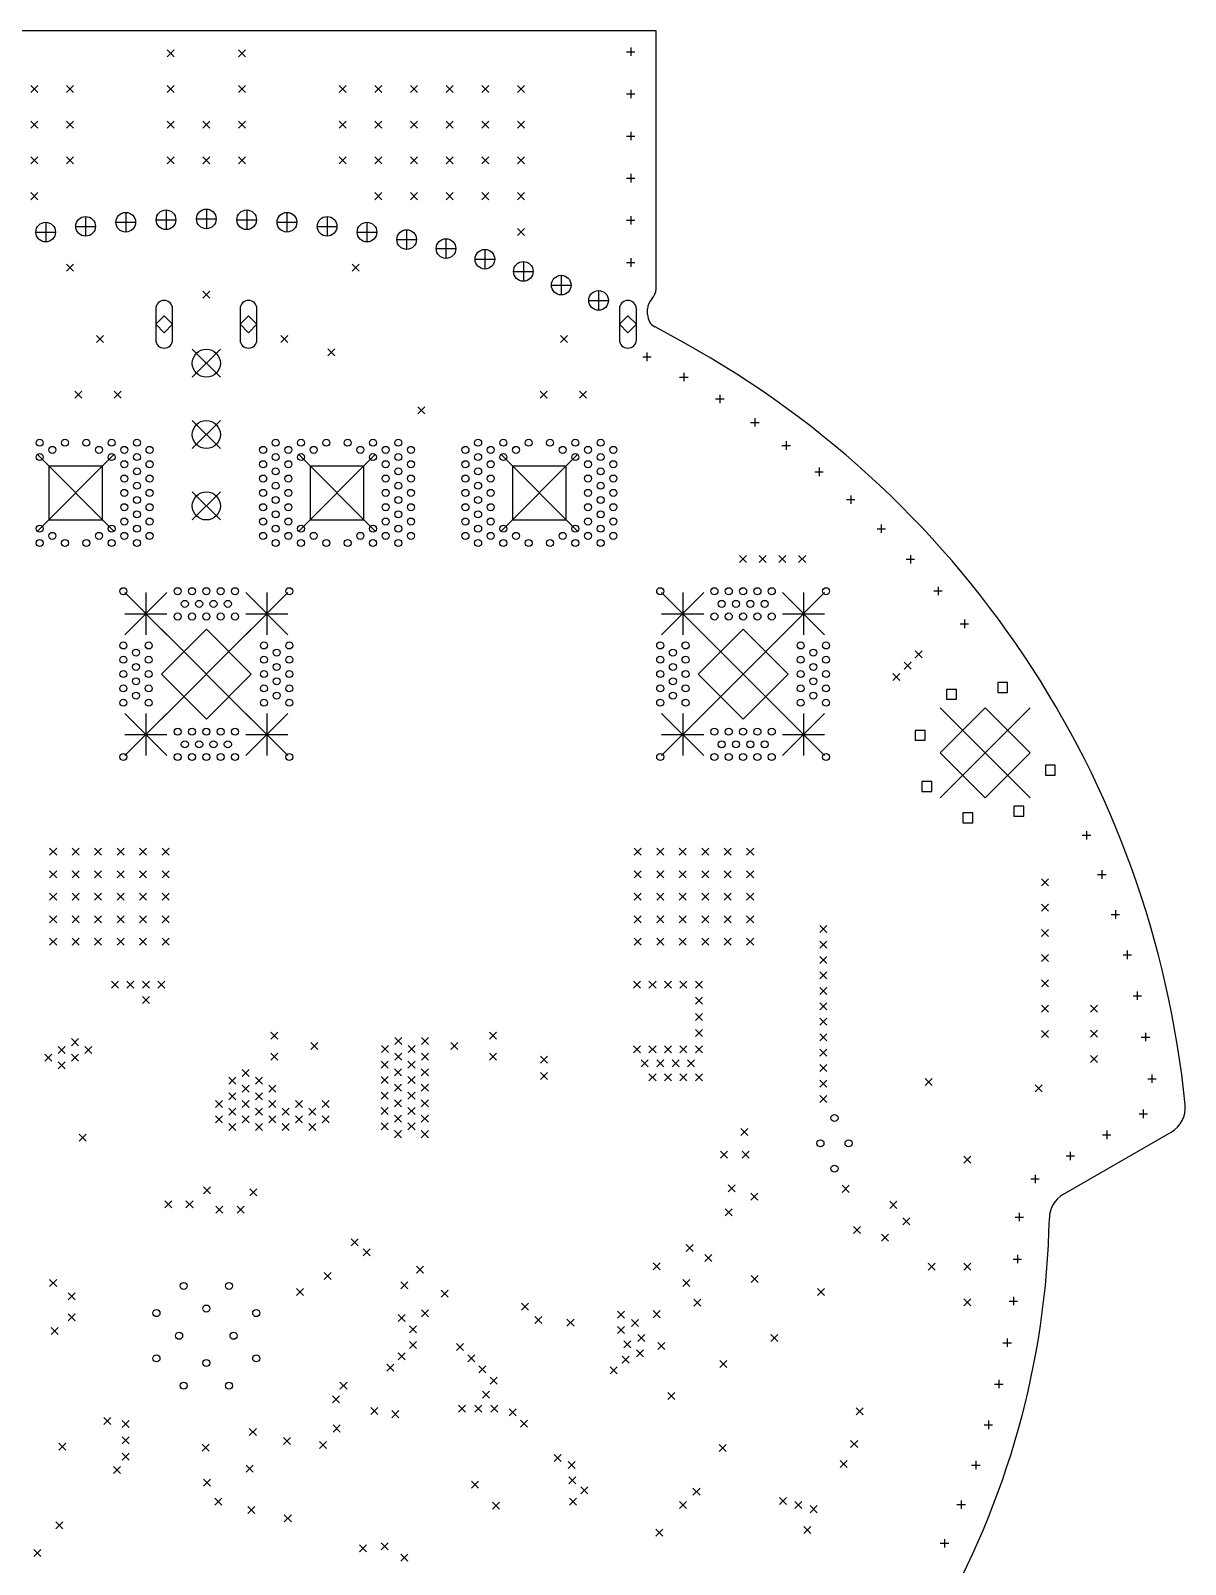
# Model space of a CAD drawing. Extents: x -2 to 70, y -33 to 77.
# Drawn here: x 28.8 to 69.8, y 22.1 to 76.7 of the extents above; entities that cross this region are included whole.
import ezdxf

# ---------------------------------------------------------------- set-up
doc = ezdxf.new("R2010")
doc.units = 0
doc.layers.add('BLACK', color=7, linetype='CONTINUOUS')

msp = doc.modelspace()

# ---------------------------------------------------------------- linework, layer by layer
at = {"layer": 'BLACK', "linetype": 'CONTINUOUS'}
for p, q in [((51.0004, 76.6999), (19.0004, 76.6999)), ((51.0004, 67.5099), (51.0004, 76.6999)), ((33.6054, 76.0149), (33.8554, 75.7649)), ((33.8554, 76.0149), (33.6054, 75.7649)), ((36.1454, 76.0149), (36.3954, 75.7649)), ((36.3954, 76.0149), (36.1454, 75.7649)), ((49.95, 75.95), (50.25, 75.95)), ((50.1, 76.1), (50.1, 75.8)), ((28.7554, 74.7449), (29.0054, 74.4949)), ((29.0054, 74.7449), (28.7554, 74.4949)), ((30.0254, 74.7449), (30.2754, 74.4949)), ((30.2754, 74.7449), (30.0254, 74.4949)), ((33.6054, 74.7449), (33.8554, 74.4949)), ((33.8554, 74.7449), (33.6054, 74.4949)), ((36.1454, 74.7449), (36.3954, 74.4949)), ((36.3954, 74.7449), (36.1454, 74.4949)), ((39.7254, 74.7449), (39.9754, 74.4949)), ((39.9754, 74.7449), (39.7254, 74.4949)), ((40.9954, 74.7449), (41.2454, 74.4949)), ((41.2454, 74.7449), (40.9954, 74.4949)), ((42.2654, 74.7449), (42.5154, 74.4949)), ((42.5154, 74.7449), (42.2654, 74.4949)), ((43.5354, 74.7449), (43.7854, 74.4949)), ((43.7854, 74.7449), (43.5354, 74.4949)), ((44.8054, 74.7449), (45.0554, 74.4949)), ((45.0554, 74.7449), (44.8054, 74.4949)), ((46.0754, 74.7449), (46.3254, 74.4949)), ((46.3254, 74.7449), (46.0754, 74.4949)), ((49.95, 74.45), (50.25, 74.45)), ((50.1, 74.6), (50.1, 74.3)), ((28.7554, 73.4749), (29.0054, 73.2249)), ((29.0054, 73.4749), (28.7554, 73.2249)), ((30.0254, 73.4749), (30.2754, 73.2249)), ((30.2754, 73.4749), (30.0254, 73.2249)), ((33.6054, 73.4749), (33.8554, 73.2249)), ((33.8554, 73.4749), (33.6054, 73.2249)), ((34.8754, 73.4749), (35.1254, 73.2249)), ((35.1254, 73.4749), (34.8754, 73.2249)), ((36.1454, 73.4749), (36.3954, 73.2249)), ((36.3954, 73.4749), (36.1454, 73.2249)), ((39.7254, 73.4749), (39.9754, 73.2249)), ((39.9754, 73.4749), (39.7254, 73.2249)), ((40.9954, 73.4749), (41.2454, 73.2249)), ((41.2454, 73.4749), (40.9954, 73.2249)), ((42.2654, 73.4749), (42.5154, 73.2249)), ((42.5154, 73.4749), (42.2654, 73.2249)), ((43.5354, 73.4749), (43.7854, 73.2249)), ((43.7854, 73.4749), (43.5354, 73.2249)), ((44.8054, 73.4749), (45.0554, 73.2249)), ((45.0554, 73.4749), (44.8054, 73.2249)), ((46.0754, 73.4749), (46.3254, 73.2249)), ((46.3254, 73.4749), (46.0754, 73.2249)), ((49.95, 72.95), (50.25, 72.95)), ((50.1, 73.1), (50.1, 72.8)), ((28.7554, 72.2049), (29.0054, 71.9549)), ((29.0054, 72.2049), (28.7554, 71.9549)), ((30.0254, 72.2049), (30.2754, 71.9549)), ((30.2754, 72.2049), (30.0254, 71.9549)), ((33.6054, 72.2049), (33.8554, 71.9549)), ((33.8554, 72.2049), (33.6054, 71.9549)), ((34.8754, 72.2049), (35.1254, 71.9549)), ((35.1254, 72.2049), (34.8754, 71.9549)), ((36.1454, 72.2049), (36.3954, 71.9549)), ((36.3954, 72.2049), (36.1454, 71.9549)), ((39.7254, 72.2049), (39.9754, 71.9549)), ((39.9754, 72.2049), (39.7254, 71.9549)), ((40.9954, 72.2049), (41.2454, 71.9549)), ((41.2454, 72.2049), (40.9954, 71.9549)), ((42.2654, 72.2049), (42.5154, 71.9549)), ((42.5154, 72.2049), (42.2654, 71.9549)), ((43.5354, 72.2049), (43.7854, 71.9549)), ((43.7854, 72.2049), (43.5354, 71.9549)), ((44.8054, 72.2049), (45.0554, 71.9549)), ((45.0554, 72.2049), (44.8054, 71.9549)), ((46.0754, 72.2049), (46.3254, 71.9549)), ((46.3254, 72.2049), (46.0754, 71.9549)), ((50.1, 71.6), (50.1, 71.3)), ((49.95, 71.45), (50.25, 71.45)), ((28.7554, 70.9349), (29.0054, 70.6849)), ((29.0054, 70.9349), (28.7554, 70.6849)), ((40.9954, 70.9349), (41.2454, 70.6849)), ((41.2454, 70.9349), (40.9954, 70.6849)), ((42.2654, 70.9349), (42.5154, 70.6849)), ((42.5154, 70.9349), (42.2654, 70.6849)), ((43.5354, 70.9349), (43.7854, 70.6849)), ((43.7854, 70.9349), (43.5354, 70.6849)), ((44.8054, 70.9349), (45.0554, 70.6849)), ((45.0554, 70.9349), (44.8054, 70.6849)), ((46.0754, 70.9349), (46.3254, 70.6849)), ((46.3254, 70.9349), (46.0754, 70.6849)), ((29.284, 69.8799), (29.284, 69.1799)), ((30.7047, 70.0853), (30.7047, 69.3853)), ((31.7826, 69.8822), (32.4826, 69.8822)), ((32.1326, 70.2322), (32.1326, 69.5322)), ((33.2153, 69.9705), (33.9153, 69.9705)), ((33.5653, 70.3205), (33.5653, 69.6205)), ((34.6504, 69.9999), (35.3504, 69.9999)), ((35.0004, 70.3499), (35.0004, 69.6499)), ((36.0855, 69.9705), (36.7855, 69.9705)), ((36.4355, 70.3205), (36.4355, 69.6205)), ((37.5182, 69.8822), (38.2182, 69.8822)), ((37.8682, 70.2322), (37.8682, 69.5322)), ((39.2961, 70.0853), (39.2961, 69.3853)), ((40.7168, 69.8799), (40.7168, 69.1799)), ((49.95, 69.95), (50.25, 69.95)), ((50.1, 70.1), (50.1, 69.8)), ((28.934, 69.5299), (29.634, 69.5299)), ((30.3547, 69.7353), (31.0547, 69.7353)), ((38.9461, 69.7353), (39.6461, 69.7353)), ((40.3668, 69.5299), (41.0668, 69.5299)), ((42.1279, 69.6165), (42.1279, 68.9165)), ((46.0754, 69.6649), (46.3254, 69.4149)), ((46.3254, 69.6649), (46.0754, 69.4149)), ((41.7779, 69.2665), (42.4779, 69.2665)), ((43.1769, 68.9454), (43.8769, 68.9454)), ((43.5269, 69.2954), (43.5269, 68.5954)), ((44.9116, 68.9173), (44.9116, 68.2173)), ((30.0254, 68.3949), (30.2754, 68.1449)), ((30.2754, 68.3949), (30.0254, 68.1449)), ((40.1854, 68.3949), (40.4354, 68.1449)), ((40.4354, 68.3949), (40.1854, 68.1449)), ((44.5616, 68.5673), (45.2616, 68.5673)), ((46.2797, 68.4826), (46.2797, 67.7826)), ((49.95, 68.45), (50.25, 68.45)), ((50.1, 68.6), (50.1, 68.3)), ((45.9297, 68.1326), (46.6297, 68.1326)), ((47.6288, 67.9923), (47.6288, 67.2923)), ((34.8754, 67.4249), (35.1254, 67.1749)), ((35.1254, 67.4249), (34.8754, 67.1749)), ((47.2788, 67.6423), (47.9788, 67.6423)), ((48.9566, 67.447), (48.9566, 66.747)), ((33.2004, 66.7999), (33.2004, 65.6999)), ((33.8004, 65.6999), (33.8004, 66.7999)), ((36.2004, 66.7999), (36.2004, 65.6999)), ((36.8004, 65.6999), (36.8004, 66.7999)), ((48.6066, 67.097), (49.3066, 67.097)), ((49.7004, 66.7999), (49.7004, 65.6999)), ((50.3004, 65.6999), (50.3004, 66.7999)), ((50.7004, 66.5945), (50.7004, 66.7958)), ((33.5004, 66.5499), (33.2004, 66.2499)), ((33.2004, 66.2499), (33.5004, 65.9499)), ((33.8004, 66.2499), (33.5004, 66.5499)), ((33.5004, 65.9499), (33.8004, 66.2499)), ((36.5004, 66.5499), (36.2004, 66.2499)), ((36.2004, 66.2499), (36.5004, 65.9499)), ((36.8004, 66.2499), (36.5004, 66.5499)), ((36.5004, 65.9499), (36.8004, 66.2499)), ((50.0004, 66.5499), (49.7004, 66.2499)), ((49.7004, 66.2499), (50.0004, 65.9499)), ((50.3004, 66.2499), (50.0004, 66.5499)), ((50.0004, 65.9499), (50.3004, 66.2499)), ((51.5282, 65.8517), (50.9643, 66.1538)), ((31.0954, 65.8549), (31.3454, 65.6049)), ((31.3454, 65.8549), (31.0954, 65.6049)), ((37.6454, 65.8549), (37.8954, 65.6049)), ((37.8954, 65.8549), (37.6454, 65.6049)), ((47.6054, 65.8549), (47.8554, 65.6049)), ((47.8554, 65.8549), (47.6054, 65.6049)), ((34.5004, 65.3649), (35.5004, 64.3649)), ((35.5004, 65.3649), (34.5004, 64.3649)), ((39.3254, 65.3749), (39.5754, 65.1249)), ((39.5754, 65.3749), (39.3254, 65.1249)), ((50.5258, 65.0924), (50.8258, 65.0924)), ((50.6758, 65.2424), (50.6758, 64.9424)), ((51.9904, 64.5205), (51.9904, 64.2205)), ((30.3254, 63.8749), (30.5754, 63.6249)), ((30.5754, 63.8749), (30.3254, 63.6249)), ((31.7254, 63.8749), (31.9754, 63.6249)), ((31.9754, 63.8749), (31.7254, 63.6249)), ((46.8754, 63.8749), (47.1254, 63.6249)), ((47.1254, 63.8749), (46.8754, 63.6249)), ((48.2754, 63.8749), (48.5254, 63.6249)), ((48.5254, 63.8749), (48.2754, 63.6249)), ((51.8404, 64.3705), (52.1404, 64.3705)), ((53.122, 63.5911), (53.422, 63.5911)), ((53.272, 63.7411), (53.272, 63.4411)), ((34.5004, 62.8249), (35.5004, 61.8249)), ((35.5004, 62.8249), (34.5004, 61.8249)), ((42.5254, 63.3149), (42.7754, 63.0649)), ((42.7754, 63.3149), (42.5254, 63.0649)), ((54.5178, 62.906), (54.5178, 62.606)), ((54.3678, 62.756), (54.6678, 62.756)), ((55.482, 61.9368), (55.782, 61.9368)), ((55.632, 62.0868), (55.632, 61.7868)), ((29.0004, 61.5999), (31.7004, 58.8999)), ((31.7004, 61.5999), (29.0004, 58.8999)), ((31.305, 61.2045), (29.3958, 61.2045)), ((29.3958, 61.2045), (29.3958, 59.2953)), ((31.305, 59.2953), (31.305, 61.2045)), ((38.3004, 61.5999), (41.0004, 58.8999)), ((41.0004, 61.5999), (38.3004, 58.8999)), ((40.605, 61.2045), (38.6958, 61.2045)), ((38.6958, 61.2045), (38.6958, 59.2953)), ((40.605, 59.2953), (40.605, 61.2045)), ((45.5004, 61.5999), (48.2004, 58.8999)), ((48.2004, 61.5999), (45.5004, 58.8999)), ((47.805, 61.2045), (45.8958, 61.2045)), ((45.8958, 61.2045), (45.8958, 59.2953)), ((47.805, 59.2953), (47.805, 61.2045)), ((56.8024, 61.1488), (56.8024, 60.8488)), ((56.6524, 60.9988), (56.9524, 60.9988)), ((34.5004, 60.2849), (35.5004, 59.2849)), ((35.5004, 60.2849), (34.5004, 59.2849)), ((57.9302, 60.16), (57.9302, 59.86)), ((57.7802, 60.01), (58.0802, 60.01)), ((29.3958, 59.2953), (31.305, 59.2953)), ((38.6958, 59.2953), (40.605, 59.2953)), ((45.8958, 59.2953), (47.805, 59.2953)), ((58.8632, 58.9723), (59.1632, 58.9723)), ((59.0132, 59.1223), (59.0132, 58.8223)), ((53.975, 58.025), (54.225, 57.775)), ((54.225, 58.025), (53.975, 57.775)), ((54.675, 58.025), (54.925, 57.775)), ((54.925, 58.025), (54.675, 57.775)), ((55.375, 58.025), (55.625, 57.775)), ((55.625, 58.025), (55.375, 57.775)), ((56.075, 58.025), (56.325, 57.775)), ((56.325, 58.025), (56.075, 57.775)), ((59.8993, 57.8879), (60.1993, 57.8879)), ((60.0493, 58.0379), (60.0493, 57.7379)), ((61.0366, 56.9087), (61.0366, 56.6087)), ((32.1004, 56.6999), (33.6004, 55.1999)), ((33.6004, 56.6999), (32.1004, 55.1999)), ((32.8504, 56.6999), (32.8504, 55.1999)), ((36.4004, 56.6999), (37.9004, 55.1999)), ((37.9004, 56.6999), (36.4004, 55.1999)), ((37.1504, 56.6999), (37.1504, 55.1999)), ((51.2004, 56.6999), (52.7004, 55.1999)), ((52.7004, 56.6999), (51.2004, 55.1999)), ((51.9504, 56.6999), (51.9504, 55.1999)), ((55.5004, 56.6999), (57.0004, 55.1999)), ((57.0004, 56.6999), (55.5004, 55.1999)), ((56.2504, 56.6999), (56.2504, 55.1999)), ((60.8866, 56.7587), (61.1866, 56.7587)), ((32.1004, 55.9499), (33.6004, 55.9499)), ((36.4004, 55.9499), (37.9004, 55.9499)), ((51.2004, 55.9499), (52.7004, 55.9499)), ((55.5004, 55.9499), (57.0004, 55.9499)), ((61.9729, 55.7371), (61.9729, 55.4371)), ((33.4004, 55.3999), (36.6004, 52.1999)), ((36.6004, 55.3999), (33.4004, 52.1999)), ((35.0004, 55.3999), (33.4004, 53.7999)), ((36.6004, 53.7999), (35.0004, 55.3999)), ((52.5004, 55.3999), (55.7004, 52.1999)), ((55.7004, 55.3999), (52.5004, 52.1999)), ((54.1004, 55.3999), (52.5004, 53.7999)), ((55.7004, 53.7999), (54.1004, 55.3999)), ((61.8229, 55.5871), (62.1229, 55.5871)), ((60.225, 54.625), (60.475, 54.375)), ((60.475, 54.625), (60.225, 54.375)), ((59.825, 54.225), (60.075, 53.975)), ((60.075, 54.225), (59.825, 53.975)), ((33.4004, 53.7999), (35.0004, 52.1999)), ((35.0004, 52.1999), (36.6004, 53.7999)), ((52.5004, 53.7999), (54.1004, 52.1999)), ((54.1004, 52.1999), (55.7004, 53.7999)), ((59.425, 53.825), (59.675, 53.575)), ((59.675, 53.825), (59.425, 53.575)), ((63.5112, 53.4949), (63.1576, 53.4949)), ((63.1576, 53.4949), (63.1576, 53.1413)), ((63.5112, 53.1413), (63.5112, 53.4949)), ((61.69, 53.2551), (61.3364, 53.2551)), ((61.3364, 53.2551), (61.3364, 52.9016)), ((61.69, 52.9016), (61.69, 53.2551)), ((63.1576, 53.1413), (63.5112, 53.1413)), ((61.1132, 52.5999), (64.3132, 49.3999)), ((64.3132, 52.5999), (61.1132, 49.3999)), ((62.7132, 52.5999), (61.1132, 50.9999)), ((61.3364, 52.9016), (61.69, 52.9016)), ((64.3132, 50.9999), (62.7132, 52.5999)), ((32.1004, 52.3999), (33.6004, 50.8999)), ((33.6004, 52.3999), (32.1004, 50.8999)), ((32.8504, 52.3999), (32.8504, 50.8999)), ((36.4004, 52.3999), (37.9004, 50.8999)), ((37.9004, 52.3999), (36.4004, 50.8999)), ((37.1504, 52.3999), (37.1504, 50.8999)), ((51.2004, 52.3999), (52.7004, 50.8999)), ((52.7004, 52.3999), (51.2004, 50.8999)), ((51.9504, 52.3999), (51.9504, 50.8999)), ((55.5004, 52.3999), (57.0004, 50.8999)), ((57.0004, 52.3999), (55.5004, 50.8999)), ((56.2504, 52.3999), (56.2504, 50.8999)), ((32.1004, 51.6499), (33.6004, 51.6499)), ((36.4004, 51.6499), (37.9004, 51.6499)), ((51.2004, 51.6499), (52.7004, 51.6499)), ((55.5004, 51.6499), (57.0004, 51.6499)), ((60.5718, 51.7978), (60.2182, 51.7978)), ((60.2182, 51.7978), (60.2182, 51.4443)), ((60.2182, 51.4443), (60.5718, 51.4443)), ((60.5718, 51.4443), (60.5718, 51.7978)), ((61.1132, 50.9999), (62.7132, 49.3999)), ((62.7132, 49.3999), (64.3132, 50.9999)), ((65.2082, 50.5555), (64.8547, 50.5555)), ((64.8547, 50.5555), (64.8547, 50.202)), ((65.2082, 50.202), (65.2082, 50.5555)), ((60.8115, 49.9767), (60.458, 49.9767)), ((60.458, 49.9767), (60.458, 49.6231)), ((60.8115, 49.6231), (60.8115, 49.9767)), ((64.8547, 50.202), (65.2082, 50.202)), ((60.458, 49.6231), (60.8115, 49.6231)), ((62.2688, 48.8585), (61.9153, 48.8585)), ((61.9153, 48.8585), (61.9153, 48.5049)), ((62.2688, 48.5049), (62.2688, 48.8585)), ((64.09, 49.0982), (63.7364, 49.0982)), ((63.7364, 49.0982), (63.7364, 48.7447)), ((63.7364, 48.7447), (64.09, 48.7447)), ((64.09, 48.7447), (64.09, 49.0982)), ((61.9153, 48.5049), (62.2688, 48.5049)), ((66.1657, 48.0652), (66.4657, 48.0652)), ((66.3157, 48.2152), (66.3157, 47.9152)), ((29.4254, 47.5999), (29.6754, 47.3499)), ((29.6754, 47.5999), (29.4254, 47.3499)), ((30.2254, 47.5999), (30.4754, 47.3499)), ((30.4754, 47.5999), (30.2254, 47.3499)), ((31.0254, 47.5999), (31.2754, 47.3499)), ((31.2754, 47.5999), (31.0254, 47.3499)), ((31.8254, 47.5999), (32.0754, 47.3499)), ((32.0754, 47.5999), (31.8254, 47.3499)), ((32.6254, 47.5999), (32.8754, 47.3499)), ((32.8754, 47.5999), (32.6254, 47.3499)), ((33.4254, 47.5999), (33.6754, 47.3499)), ((33.6754, 47.5999), (33.4254, 47.3499)), ((50.2254, 47.5999), (50.4754, 47.3499)), ((50.4754, 47.5999), (50.2254, 47.3499)), ((51.0254, 47.5999), (51.2754, 47.3499)), ((51.2754, 47.5999), (51.0254, 47.3499)), ((51.8254, 47.5999), (52.0754, 47.3499)), ((52.0754, 47.5999), (51.8254, 47.3499)), ((52.6254, 47.5999), (52.8754, 47.3499)), ((52.8754, 47.5999), (52.6254, 47.3499)), ((53.4254, 47.5999), (53.6754, 47.3499)), ((53.6754, 47.5999), (53.4254, 47.3499)), ((54.2254, 47.5999), (54.4754, 47.3499)), ((54.4754, 47.5999), (54.2254, 47.3499)), ((29.4254, 46.7999), (29.6754, 46.5499)), ((29.6754, 46.7999), (29.4254, 46.5499)), ((30.2254, 46.7999), (30.4754, 46.5499)), ((30.4754, 46.7999), (30.2254, 46.5499)), ((31.0254, 46.7999), (31.2754, 46.5499)), ((31.2754, 46.7999), (31.0254, 46.5499)), ((31.8254, 46.7999), (32.0754, 46.5499)), ((32.0754, 46.7999), (31.8254, 46.5499)), ((32.6254, 46.7999), (32.8754, 46.5499)), ((32.8754, 46.7999), (32.6254, 46.5499)), ((33.4254, 46.7999), (33.6754, 46.5499)), ((33.6754, 46.7999), (33.4254, 46.5499)), ((50.2254, 46.7999), (50.4754, 46.5499)), ((50.4754, 46.7999), (50.2254, 46.5499)), ((51.0254, 46.7999), (51.2754, 46.5499)), ((51.2754, 46.7999), (51.0254, 46.5499)), ((51.8254, 46.7999), (52.0754, 46.5499)), ((52.0754, 46.7999), (51.8254, 46.5499)), ((52.6254, 46.7999), (52.8754, 46.5499)), ((52.8754, 46.7999), (52.6254, 46.5499)), ((53.4254, 46.7999), (53.6754, 46.5499)), ((53.6754, 46.7999), (53.4254, 46.5499)), ((54.2254, 46.7999), (54.4754, 46.5499)), ((54.4754, 46.7999), (54.2254, 46.5499)), ((64.7154, 46.5149), (64.9654, 46.2649)), ((64.9654, 46.5149), (64.7154, 46.2649)), ((66.7122, 46.6685), (67.0122, 46.6685)), ((66.8622, 46.8185), (66.8622, 46.5185)), ((29.4254, 45.9999), (29.6754, 45.7499)), ((29.6754, 45.9999), (29.4254, 45.7499)), ((30.2254, 45.9999), (30.4754, 45.7499)), ((30.4754, 45.9999), (30.2254, 45.7499)), ((31.0254, 45.9999), (31.2754, 45.7499)), ((31.2754, 45.9999), (31.0254, 45.7499)), ((31.8254, 45.9999), (32.0754, 45.7499)), ((32.0754, 45.9999), (31.8254, 45.7499)), ((32.6254, 45.9999), (32.8754, 45.7499)), ((32.8754, 45.9999), (32.6254, 45.7499)), ((33.4254, 45.9999), (33.6754, 45.7499)), ((33.6754, 45.9999), (33.4254, 45.7499)), ((50.2254, 45.9999), (50.4754, 45.7499)), ((50.4754, 45.9999), (50.2254, 45.7499)), ((51.0254, 45.9999), (51.2754, 45.7499)), ((51.2754, 45.9999), (51.0254, 45.7499)), ((51.8254, 45.9999), (52.0754, 45.7499)), ((52.0754, 45.9999), (51.8254, 45.7499)), ((52.6254, 45.9999), (52.8754, 45.7499)), ((52.8754, 45.9999), (52.6254, 45.7499)), ((53.4254, 45.9999), (53.6754, 45.7499)), ((53.6754, 45.9999), (53.4254, 45.7499)), ((54.2254, 45.9999), (54.4754, 45.7499)), ((54.4754, 45.9999), (54.2254, 45.7499)), ((64.7154, 45.6149), (64.9654, 45.3649)), ((64.9654, 45.6149), (64.7154, 45.3649)), ((67.3464, 45.3989), (67.3464, 45.0989)), ((29.4254, 45.1999), (29.6754, 44.9499)), ((29.6754, 45.1999), (29.4254, 44.9499)), ((30.2254, 45.1999), (30.4754, 44.9499)), ((30.4754, 45.1999), (30.2254, 44.9499)), ((31.0254, 45.1999), (31.2754, 44.9499)), ((31.2754, 45.1999), (31.0254, 44.9499)), ((31.8254, 45.1999), (32.0754, 44.9499)), ((32.0754, 45.1999), (31.8254, 44.9499)), ((32.6254, 45.1999), (32.8754, 44.9499)), ((32.8754, 45.1999), (32.6254, 44.9499)), ((33.4254, 45.1999), (33.6754, 44.9499)), ((33.6754, 45.1999), (33.4254, 44.9499)), ((50.2254, 45.1999), (50.4754, 44.9499)), ((50.4754, 45.1999), (50.2254, 44.9499)), ((51.0254, 45.1999), (51.2754, 44.9499)), ((51.2754, 45.1999), (51.0254, 44.9499)), ((51.8254, 45.1999), (52.0754, 44.9499)), ((52.0754, 45.1999), (51.8254, 44.9499)), ((52.6254, 45.1999), (52.8754, 44.9499)), ((52.8754, 45.1999), (52.6254, 44.9499)), ((53.4254, 45.1999), (53.6754, 44.9499)), ((53.6754, 45.1999), (53.4254, 44.9499)), ((54.2254, 45.1999), (54.4754, 44.9499)), ((54.4754, 45.1999), (54.2254, 44.9499)), ((56.8254, 44.8499), (57.0754, 44.5999)), ((57.0754, 44.8499), (56.8254, 44.5999)), ((67.1964, 45.2489), (67.4964, 45.2489)), ((29.4254, 44.3999), (29.6754, 44.1499)), ((29.6754, 44.3999), (29.4254, 44.1499)), ((30.2254, 44.3999), (30.4754, 44.1499)), ((30.4754, 44.3999), (30.2254, 44.1499)), ((31.0254, 44.3999), (31.2754, 44.1499)), ((31.2754, 44.3999), (31.0254, 44.1499)), ((31.8254, 44.3999), (32.0754, 44.1499)), ((32.0754, 44.3999), (31.8254, 44.1499)), ((32.6254, 44.3999), (32.8754, 44.1499)), ((32.8754, 44.3999), (32.6254, 44.1499)), ((33.4254, 44.3999), (33.6754, 44.1499)), ((33.6754, 44.3999), (33.4254, 44.1499)), ((50.2254, 44.3999), (50.4754, 44.1499)), ((50.4754, 44.3999), (50.2254, 44.1499)), ((51.0254, 44.3999), (51.2754, 44.1499)), ((51.2754, 44.3999), (51.0254, 44.1499)), ((51.8254, 44.3999), (52.0754, 44.1499)), ((52.0754, 44.3999), (51.8254, 44.1499)), ((52.6254, 44.3999), (52.8754, 44.1499)), ((52.8754, 44.3999), (52.6254, 44.1499)), ((53.4254, 44.3999), (53.6754, 44.1499)), ((53.6754, 44.3999), (53.4254, 44.1499)), ((54.2254, 44.3999), (54.4754, 44.1499)), ((54.4754, 44.3999), (54.2254, 44.1499)), ((56.8254, 44.2999), (57.0754, 44.0499)), ((57.0754, 44.2999), (56.8254, 44.0499)), ((64.7154, 44.7149), (64.9654, 44.4649)), ((64.9654, 44.7149), (64.7154, 44.4649)), ((56.8254, 43.7499), (57.0754, 43.4999)), ((57.0754, 43.7499), (56.8254, 43.4999)), ((64.7154, 43.8149), (64.9654, 43.5649)), ((64.9654, 43.8149), (64.7154, 43.5649)), ((67.6175, 43.8094), (67.9175, 43.8094)), ((67.7675, 43.9594), (67.7675, 43.6594)), ((56.8254, 43.1999), (57.0754, 42.9499)), ((57.0754, 43.1999), (56.8254, 42.9499)), ((31.6246, 42.875), (31.8746, 42.625)), ((31.8746, 42.875), (31.6246, 42.625)), ((32.175, 42.8749), (32.425, 42.6249)), ((32.425, 42.8749), (32.175, 42.6249)), ((32.725, 42.8749), (32.975, 42.6249)), ((32.975, 42.8749), (32.725, 42.6249)), ((33.275, 42.8749), (33.525, 42.6249)), ((33.525, 42.8749), (33.275, 42.6249)), ((50.2004, 42.8749), (50.4504, 42.6249)), ((50.4504, 42.8749), (50.2004, 42.6249)), ((50.7504, 42.8749), (51.0004, 42.6249)), ((51.0004, 42.8749), (50.7504, 42.6249)), ((51.3004, 42.8749), (51.5504, 42.6249)), ((51.5504, 42.8749), (51.3004, 42.6249)), ((51.8504, 42.8749), (52.1004, 42.6249)), ((52.1004, 42.8749), (51.8504, 42.6249)), ((52.4004, 42.8749), (52.6504, 42.6249)), ((52.6504, 42.8749), (52.4004, 42.6249)), ((56.8254, 42.6499), (57.0754, 42.3999)), ((57.0754, 42.6499), (56.8254, 42.3999)), ((64.7154, 42.9149), (64.9654, 42.6649)), ((64.9654, 42.9149), (64.7154, 42.6649)), ((32.725, 42.325), (32.975, 42.075)), ((32.975, 42.325), (32.725, 42.075)), ((52.4004, 42.2999), (52.6504, 42.0499)), ((52.6504, 42.2999), (52.4004, 42.0499)), ((56.8254, 42.0999), (57.0754, 41.8499)), ((57.0754, 42.0999), (56.8254, 41.8499)), ((67.9746, 42.3526), (68.2746, 42.3526)), ((68.1246, 42.5026), (68.1246, 42.2026)), ((52.4004, 41.7249), (52.6504, 41.4749)), ((52.6504, 41.7249), (52.4004, 41.4749)), ((56.8254, 41.5499), (57.0754, 41.2999)), ((57.0754, 41.5499), (56.8254, 41.2999)), ((64.7154, 42.0149), (64.9654, 41.7649)), ((64.9654, 42.0149), (64.7154, 41.7649)), ((66.4554, 42.0149), (66.7054, 41.7649)), ((66.7054, 42.0149), (66.4554, 41.7649)), ((37.295, 41.0601), (37.545, 40.8101)), ((37.545, 41.0601), (37.295, 40.8101)), ((45.0754, 41.06), (45.3254, 40.81)), ((45.3254, 41.06), (45.0754, 40.81)), ((52.4004, 41.1499), (52.6504, 40.8999)), ((52.6504, 41.1499), (52.4004, 40.8999)), ((56.8254, 40.9999), (57.0754, 40.7499)), ((57.0754, 40.9999), (56.8254, 40.7499)), ((64.7154, 41.1149), (64.9654, 40.8649)), ((64.9654, 41.1149), (64.7154, 40.8649)), ((66.4554, 41.1249), (66.7054, 40.8749)), ((66.7054, 41.1249), (66.4554, 40.8749)), ((68.417, 41.0315), (68.417, 40.7315)), ((29.73, 40.5499), (29.98, 40.2999)), ((29.98, 40.5499), (29.73, 40.2999)), ((30.205, 40.8249), (30.455, 40.5749)), ((30.455, 40.8249), (30.205, 40.5749)), ((30.68, 40.5499), (30.93, 40.2999)), ((30.93, 40.5499), (30.68, 40.2999)), ((38.715, 40.685), (38.965, 40.435)), ((38.965, 40.685), (38.715, 40.435)), ((41.23, 40.58), (41.48, 40.33)), ((41.48, 40.58), (41.23, 40.33)), ((41.705, 40.865), (41.955, 40.615)), ((41.955, 40.865), (41.705, 40.615)), ((42.18, 40.58), (42.43, 40.33)), ((42.43, 40.58), (42.18, 40.33)), ((42.655, 40.865), (42.905, 40.615)), ((42.905, 40.865), (42.655, 40.615)), ((43.7004, 40.685), (43.9504, 40.435)), ((43.9504, 40.685), (43.7004, 40.435)), ((50.2004, 40.5749), (50.4504, 40.3249)), ((50.4504, 40.5749), (50.2004, 40.3249)), ((50.7504, 40.5749), (51.0004, 40.3249)), ((51.0004, 40.5749), (50.7504, 40.3249)), ((51.3004, 40.5749), (51.5504, 40.3249)), ((51.5504, 40.5749), (51.3004, 40.3249)), ((51.8504, 40.5749), (52.1004, 40.3249)), ((52.1004, 40.5749), (51.8504, 40.3249)), ((52.4004, 40.5749), (52.6504, 40.3249)), ((52.6504, 40.5749), (52.4004, 40.3249)), ((56.8254, 40.4499), (57.0754, 40.1999)), ((57.0754, 40.4499), (56.8254, 40.1999)), ((68.267, 40.8815), (68.567, 40.8815)), ((29.255, 40.2749), (29.505, 40.0249)), ((29.505, 40.2749), (29.255, 40.0249)), ((29.73, 39.9999), (29.98, 39.7499)), ((29.98, 39.9999), (29.73, 39.7499)), ((30.205, 40.2749), (30.455, 40.0249)), ((30.455, 40.2749), (30.205, 40.0249)), ((37.295, 40.3101), (37.545, 40.0601)), ((37.545, 40.3101), (37.295, 40.0601)), ((41.225, 40.025), (41.475, 39.775)), ((41.475, 40.025), (41.225, 39.775)), ((41.705, 40.305), (41.955, 40.055)), ((41.955, 40.305), (41.705, 40.055)), ((42.175, 40.025), (42.425, 39.775)), ((42.425, 40.025), (42.175, 39.775)), ((42.655, 40.305), (42.905, 40.055)), ((42.905, 40.305), (42.655, 40.055)), ((45.0754, 40.31), (45.3254, 40.06)), ((45.3254, 40.31), (45.0754, 40.06)), ((46.89, 40.2), (47.14, 39.95)), ((47.14, 40.2), (46.89, 39.95)), ((50.4754, 40.0749), (50.7254, 39.8249)), ((50.7254, 40.0749), (50.4754, 39.8249)), ((51.0254, 40.0749), (51.2754, 39.8249)), ((51.2754, 40.0749), (51.0254, 39.8249)), ((51.5754, 40.0749), (51.8254, 39.8249)), ((51.8254, 40.0749), (51.5754, 39.8249)), ((52.1254, 40.0749), (52.3754, 39.8249)), ((52.3754, 40.0749), (52.1254, 39.8249)), ((56.8254, 39.8999), (57.0754, 39.6499)), ((57.0754, 39.8999), (56.8254, 39.6499)), ((66.4554, 40.2249), (66.7054, 39.9749)), ((66.7054, 40.2249), (66.4554, 39.9749)), ((35.8, 39.45), (36.05, 39.2)), ((36.05, 39.45), (35.8, 39.2)), ((36.275, 39.725), (36.525, 39.475)), ((36.525, 39.725), (36.275, 39.475)), ((36.75, 39.45), (37, 39.2)), ((37, 39.45), (36.75, 39.2)), ((41.225, 39.475), (41.475, 39.225)), ((41.475, 39.475), (41.225, 39.225)), ((41.7, 39.75), (41.95, 39.5)), ((41.95, 39.75), (41.7, 39.5)), ((42.175, 39.475), (42.425, 39.225)), ((42.425, 39.475), (42.175, 39.225)), ((42.65, 39.75), (42.9, 39.5)), ((42.9, 39.75), (42.65, 39.5)), ((46.89, 39.625), (47.14, 39.375)), ((47.14, 39.625), (46.89, 39.375)), ((50.7504, 39.5749), (51.0004, 39.3249)), ((51.0004, 39.5749), (50.7504, 39.3249)), ((51.3004, 39.5749), (51.5504, 39.3249)), ((51.5504, 39.5749), (51.3004, 39.3249)), ((51.8504, 39.5749), (52.1004, 39.3249)), ((52.1004, 39.5749), (51.8504, 39.3249)), ((52.4004, 39.5749), (52.6504, 39.3249)), ((52.6504, 39.5749), (52.4004, 39.3249)), ((56.8254, 39.3499), (57.0754, 39.0999)), ((57.0754, 39.3499), (56.8254, 39.0999)), ((60.5754, 39.4049), (60.8254, 39.1549)), ((60.8254, 39.4049), (60.5754, 39.1549)), ((68.4942, 39.3989), (68.7942, 39.3989)), ((68.6442, 39.5489), (68.6442, 39.2489)), ((35.8, 38.9), (36.05, 38.65)), ((36.05, 38.9), (35.8, 38.65)), ((36.275, 39.175), (36.525, 38.925)), ((36.525, 39.175), (36.275, 38.925)), ((36.75, 38.9), (37, 38.65)), ((37, 38.9), (36.75, 38.65)), ((37.225, 39.175), (37.475, 38.925)), ((37.475, 39.175), (37.225, 38.925)), ((41.225, 38.925), (41.475, 38.675)), ((41.475, 38.925), (41.225, 38.675)), ((41.7, 39.2), (41.95, 38.95)), ((41.95, 39.2), (41.7, 38.95)), ((42.175, 38.925), (42.425, 38.675)), ((42.425, 38.925), (42.175, 38.675)), ((42.65, 39.2), (42.9, 38.95)), ((42.9, 39.2), (42.65, 38.95)), ((56.8254, 38.7999), (57.0754, 38.5499)), ((57.0754, 38.7999), (56.8254, 38.5499)), ((64.4954, 39.1849), (64.7454, 38.9349)), ((64.7454, 39.1849), (64.4954, 38.9349)), ((35.325, 38.625), (35.575, 38.375)), ((35.575, 38.625), (35.325, 38.375)), ((35.8, 38.35), (36.05, 38.1)), ((36.05, 38.35), (35.8, 38.1)), ((36.275, 38.625), (36.525, 38.375)), ((36.525, 38.625), (36.275, 38.375)), ((36.75, 38.35), (37, 38.1)), ((37, 38.35), (36.75, 38.1)), ((37.225, 38.625), (37.475, 38.375)), ((37.475, 38.625), (37.225, 38.375)), ((37.7, 38.35), (37.95, 38.1)), ((37.95, 38.35), (37.7, 38.1)), ((38.175, 38.625), (38.425, 38.375)), ((38.425, 38.625), (38.175, 38.375)), ((38.65, 38.35), (38.9, 38.1)), ((38.9, 38.35), (38.65, 38.1)), ((39.125, 38.625), (39.375, 38.375)), ((39.375, 38.625), (39.125, 38.375)), ((41.225, 38.375), (41.475, 38.125)), ((41.475, 38.375), (41.225, 38.125)), ((41.7, 38.65), (41.95, 38.4)), ((41.95, 38.65), (41.7, 38.4)), ((42.175, 38.375), (42.425, 38.125)), ((42.425, 38.375), (42.175, 38.125)), ((42.65, 38.65), (42.9, 38.4)), ((42.9, 38.65), (42.65, 38.4)), ((68.3368, 38.3001), (68.3368, 38.0001)), ((35.325, 38.075), (35.575, 37.825)), ((35.575, 38.075), (35.325, 37.825)), ((35.8, 37.8), (36.05, 37.55)), ((36.05, 37.8), (35.8, 37.55)), ((36.275, 38.075), (36.525, 37.825)), ((36.525, 38.075), (36.275, 37.825)), ((36.75, 37.8), (37, 37.55)), ((37, 37.8), (36.75, 37.55)), ((37.225, 38.075), (37.475, 37.825)), ((37.475, 38.075), (37.225, 37.825)), ((37.7, 37.8), (37.95, 37.55)), ((37.95, 37.8), (37.7, 37.55)), ((38.175, 38.075), (38.425, 37.825)), ((38.425, 38.075), (38.175, 37.825)), ((38.65, 37.8), (38.9, 37.55)), ((38.9, 37.8), (38.65, 37.55)), ((39.125, 38.075), (39.375, 37.825)), ((39.375, 38.075), (39.125, 37.825)), ((41.225, 37.825), (41.475, 37.575)), ((41.475, 37.825), (41.225, 37.575)), ((41.7, 38.1), (41.95, 37.85)), ((41.95, 38.1), (41.7, 37.85)), ((42.175, 37.825), (42.425, 37.575)), ((42.425, 37.825), (42.175, 37.575)), ((42.65, 38.1), (42.9, 37.85)), ((42.9, 38.1), (42.65, 37.85)), ((68.1868, 38.1501), (68.4868, 38.1501)), ((30.4754, 37.4249), (30.7254, 37.1749)), ((30.7254, 37.4249), (30.4754, 37.1749)), ((41.7, 37.55), (41.95, 37.3)), ((41.95, 37.55), (41.7, 37.3)), ((42.65, 37.55), (42.9, 37.3)), ((42.9, 37.55), (42.65, 37.3)), ((54.0154, 37.6249), (54.2654, 37.3749)), ((54.2654, 37.6249), (54.0154, 37.3749)), ((65.495, 35.2854), (69.3332, 37.5015)), ((66.8878, 37.4001), (67.1878, 37.4001)), ((67.0378, 37.5501), (67.0378, 37.2501)), ((53.2954, 36.8249), (53.5454, 36.5749)), ((53.5454, 36.8249), (53.2954, 36.5749)), ((54.0654, 36.8249), (54.3154, 36.5749)), ((54.3154, 36.8249), (54.0654, 36.5749)), ((61.9554, 36.6449), (62.2054, 36.3949)), ((62.2054, 36.6449), (61.9554, 36.3949)), ((65.5887, 36.6501), (65.8887, 36.6501)), ((65.7387, 36.8001), (65.7387, 36.5001)), ((34.9004, 35.5499), (35.1504, 35.2999)), ((35.1504, 35.5499), (34.9004, 35.2999)), ((53.5654, 35.6249), (53.8154, 35.3749)), ((53.8154, 35.6249), (53.5654, 35.3749)), ((57.6254, 35.6049), (57.8754, 35.3549)), ((57.8754, 35.6049), (57.6254, 35.3549)), ((64.3388, 35.8313), (64.6388, 35.8313)), ((64.4888, 35.9813), (64.4888, 35.6813)), ((33.5261, 35.0513), (33.7761, 34.8013)), ((33.7761, 35.0513), (33.5261, 34.8013)), ((34.2761, 35.0513), (34.5261, 34.8013)), ((34.5261, 35.0513), (34.2761, 34.8013)), ((36.5504, 35.4749), (36.8004, 35.2249)), ((36.8004, 35.4749), (36.5504, 35.2249)), ((54.3754, 35.3294), (54.6254, 35.0794)), ((54.6254, 35.3294), (54.3754, 35.0794)), ((59.3154, 35.0349), (59.5654, 34.7849)), ((59.5654, 35.0349), (59.3154, 34.7849)), ((35.3417, 34.8646), (35.5917, 34.6146)), ((35.5917, 34.8646), (35.3417, 34.6146)), ((36.0917, 34.8646), (36.3417, 34.6146)), ((36.3417, 34.8646), (36.0917, 34.6146)), ((53.4654, 34.7649), (53.7154, 34.5149)), ((53.7154, 34.7649), (53.4654, 34.5149)), ((59.7769, 34.4444), (60.0269, 34.1944)), ((60.0269, 34.4444), (59.7769, 34.1944)), ((63.7758, 34.4769), (64.0758, 34.4769)), ((63.9258, 34.6269), (63.9258, 34.3269)), ((58.0274, 34.1367), (58.2774, 33.8867)), ((58.2774, 34.1367), (58.0274, 33.8867)), ((59.0223, 33.8701), (59.2723, 33.6201)), ((59.2723, 33.8701), (59.0223, 33.6201)), ((40.1504, 33.6999), (40.4004, 33.4499)), ((40.4004, 33.6999), (40.1504, 33.4499)), ((40.5754, 33.3499), (40.8254, 33.0999)), ((40.8254, 33.3499), (40.5754, 33.0999)), ((52.0696, 33.4994), (52.3196, 33.2494)), ((52.3196, 33.4994), (52.0696, 33.2494)), ((50.9004, 32.8499), (51.1504, 32.5999)), ((51.1504, 32.8499), (50.9004, 32.5999)), ((52.7316, 33.1411), (52.9816, 32.8911)), ((52.9816, 33.1411), (52.7316, 32.8911)), ((60.6854, 32.8349), (60.9354, 32.5849)), ((60.9354, 32.8349), (60.6854, 32.5849)), ((61.9554, 32.8349), (62.2054, 32.5849)), ((62.2054, 32.8349), (61.9554, 32.5849)), ((63.7098, 32.9785), (64.0098, 32.9785)), ((63.8598, 33.1285), (63.8598, 32.8285)), ((29.4254, 32.2499), (29.6754, 31.9999)), ((29.6754, 32.2499), (29.4254, 31.9999)), ((39.1954, 32.5049), (39.4454, 32.2549)), ((39.4454, 32.5049), (39.1954, 32.2549)), ((42.4754, 32.7249), (42.7254, 32.4749)), ((42.7254, 32.7249), (42.4754, 32.4749)), ((51.9554, 32.2549), (52.2054, 32.0049)), ((52.2054, 32.2549), (51.9554, 32.0049)), ((54.3813, 32.3909), (54.6313, 32.1409)), ((54.6313, 32.3909), (54.3813, 32.1409)), ((30.0889, 31.7779), (30.3389, 31.5279)), ((30.3389, 31.7779), (30.0889, 31.5279)), ((38.2054, 31.9349), (38.4554, 31.6849)), ((38.4554, 31.9349), (38.2054, 31.6849)), ((41.9254, 32.1749), (42.1754, 31.9249)), ((42.1754, 32.1749), (41.9254, 31.9249)), ((43.3504, 31.8749), (43.6004, 31.6249)), ((43.6004, 31.8749), (43.3504, 31.6249)), ((56.7451, 31.9323), (56.9951, 31.6823)), ((56.9951, 31.9323), (56.7451, 31.6823)), ((42.6504, 31.1749), (42.9004, 30.9249)), ((42.9004, 31.1749), (42.6504, 30.9249)), ((46.2107, 31.4129), (46.4607, 31.1629)), ((46.4607, 31.4129), (46.2107, 31.1629)), ((49.625, 31.125), (49.875, 30.875)), ((49.875, 31.125), (49.625, 30.875)), ((50.8939, 31.1439), (51.1439, 30.8939)), ((51.1439, 31.1439), (50.8939, 30.8939)), ((52.35, 31.55), (52.6, 31.3)), ((52.6, 31.55), (52.35, 31.3)), ((61.9554, 31.5649), (62.2054, 31.3149)), ((62.2054, 31.5649), (61.9554, 31.3149)), ((63.5663, 31.4856), (63.8663, 31.4856)), ((63.7163, 31.6356), (63.7163, 31.3356)), ((30.0889, 31.0279), (30.3389, 30.7779)), ((30.3389, 31.0279), (30.0889, 30.7779)), ((41.8254, 31.0049), (42.0754, 30.7549)), ((42.0754, 31.0049), (41.8254, 30.7549)), ((42.2254, 30.6049), (42.4754, 30.3549)), ((42.4754, 30.6049), (42.2254, 30.3549)), ((46.6857, 30.9379), (46.9357, 30.6879)), ((46.9357, 30.9379), (46.6857, 30.6879)), ((47.8325, 30.8379), (48.0825, 30.5879)), ((48.0825, 30.8379), (47.8325, 30.5879)), ((49.625, 30.575), (49.875, 30.325)), ((49.875, 30.575), (49.625, 30.325)), ((50.125, 30.825), (50.375, 30.575)), ((50.375, 30.825), (50.125, 30.575)), ((29.4754, 30.5499), (29.7254, 30.2999)), ((29.7254, 30.5499), (29.4754, 30.2999)), ((42.2254, 30.0449), (42.4754, 29.7949)), ((42.4754, 30.0449), (42.2254, 29.7949)), ((49.85, 30.075), (50.1, 29.825)), ((50.1, 30.075), (49.85, 29.825)), ((50.35, 30.3), (50.6, 30.05)), ((50.6, 30.3), (50.35, 30.05)), ((55.0854, 30.2949), (55.3354, 30.0449)), ((55.3354, 30.2949), (55.0854, 30.0449)), ((63.4957, 30.1521), (63.4957, 29.8521)), ((41.8254, 29.6449), (42.0754, 29.3949)), ((42.0754, 29.6449), (41.8254, 29.3949)), ((43.9, 29.975), (44.15, 29.725)), ((44.15, 29.975), (43.9, 29.725)), ((44.3, 29.575), (44.55, 29.325)), ((44.55, 29.575), (44.3, 29.325)), ((49.8, 29.525), (50.05, 29.275)), ((50.05, 29.525), (49.8, 29.275)), ((50.3, 29.75), (50.55, 29.5)), ((50.55, 29.75), (50.3, 29.5)), ((51.0625, 30.0125), (51.3125, 29.7625)), ((51.3125, 30.0125), (51.0625, 29.7625)), ((63.3457, 30.0021), (63.6457, 30.0021)), ((41.4254, 29.2449), (41.6754, 28.9949)), ((41.6754, 29.2449), (41.4254, 28.9949)), ((44.7, 29.175), (44.95, 28.925)), ((44.95, 29.175), (44.7, 28.925)), ((49.3704, 29.1477), (49.6204, 28.8977)), ((49.6204, 29.1477), (49.3704, 28.8977)), ((53.2654, 29.3749), (53.5154, 29.1249)), ((53.5154, 29.3749), (53.2654, 29.1249)), ((39.7554, 28.5949), (40.0054, 28.3449)), ((40.0054, 28.5949), (39.7554, 28.3449)), ((45.1, 28.775), (45.35, 28.525)), ((45.35, 28.775), (45.1, 28.525)), ((63.0486, 28.5319), (63.3486, 28.5319)), ((63.1986, 28.6819), (63.1986, 28.3819)), ((39.4854, 28.1149), (39.7354, 27.8649)), ((39.7354, 28.1149), (39.4854, 27.8649)), ((44.825, 28.275), (45.075, 28.025)), ((45.075, 28.275), (44.825, 28.025)), ((51.4227, 28.2359), (51.6727, 27.9859)), ((51.6727, 28.2359), (51.4227, 27.9859)), ((31.3554, 27.3449), (31.6054, 27.0949)), ((31.6054, 27.3449), (31.3554, 27.0949)), ((40.8504, 27.6999), (41.1004, 27.4499)), ((41.1004, 27.6999), (40.8504, 27.4499)), ((41.6054, 27.5849), (41.8554, 27.3349)), ((41.8554, 27.5849), (41.6054, 27.3349)), ((43.975, 27.775), (44.225, 27.525)), ((44.225, 27.775), (43.975, 27.525)), ((44.55, 27.775), (44.8, 27.525)), ((44.8, 27.775), (44.55, 27.525)), ((45.125, 27.775), (45.375, 27.525)), ((45.375, 27.775), (45.125, 27.525)), ((45.775, 27.65), (46.025, 27.4)), ((46.025, 27.65), (45.775, 27.4)), ((58.1254, 27.6899), (58.3754, 27.4399)), ((58.3754, 27.6899), (58.1254, 27.4399)), ((32.0054, 27.2349), (32.2554, 26.9849)), ((32.2554, 27.2349), (32.0054, 26.9849)), ((36.5294, 26.9539), (36.7794, 26.7039)), ((36.7794, 26.9539), (36.5294, 26.7039)), ((39.5154, 27.0749), (39.7654, 26.8249)), ((39.7654, 27.0749), (39.5154, 26.8249)), ((46.175, 27.25), (46.425, 27)), ((46.425, 27.25), (46.175, 27)), ((62.6758, 27.0792), (62.9758, 27.0792)), ((62.8258, 27.2292), (62.8258, 26.9292)), ((29.75, 26.425), (30, 26.175)), ((30, 26.425), (29.75, 26.175)), ((32.0054, 26.6549), (32.2554, 26.4049)), ((32.2554, 26.6549), (32.0054, 26.4049)), ((34.8461, 26.3956), (35.0961, 26.1456)), ((35.0961, 26.3956), (34.8461, 26.1456)), ((37.7504, 26.6249), (38.0004, 26.3749)), ((38.0004, 26.6249), (37.7504, 26.3749)), ((39.0254, 26.4849), (39.2754, 26.2349)), ((39.2754, 26.4849), (39.0254, 26.2349)), ((53.25, 26.375), (53.5, 26.125)), ((53.5, 26.375), (53.25, 26.125)), ((57.9254, 26.5249), (58.1754, 26.2749)), ((58.1754, 26.5249), (57.9254, 26.2749)), ((32.0054, 26.0749), (32.2554, 25.8249)), ((32.2554, 26.0749), (32.0054, 25.8249)), ((47.375, 26.025), (47.625, 25.775)), ((47.625, 26.025), (47.375, 25.775)), ((47.875, 25.775), (48.125, 25.525)), ((48.125, 25.775), (47.875, 25.525)), ((57.5554, 25.8149), (57.8054, 25.5649)), ((57.8054, 25.8149), (57.5554, 25.5649)), ((62.3782, 25.7977), (62.3782, 25.4977)), ((31.7, 25.6), (31.95, 25.35)), ((31.95, 25.6), (31.7, 25.35)), ((34.8942, 25.1437), (35.1442, 24.8937)), ((35.1442, 25.1437), (34.8942, 24.8937)), ((36.4223, 25.6468), (36.6723, 25.3968)), ((36.6723, 25.6468), (36.4223, 25.3968)), ((47.9, 25.225), (48.15, 24.975)), ((48.15, 25.225), (47.9, 24.975)), ((62.2282, 25.6477), (62.5282, 25.6477)), ((44.4354, 25.0749), (44.6854, 24.8249)), ((44.6854, 25.0749), (44.4354, 24.8249)), ((48.325, 24.875), (48.575, 24.625)), ((48.575, 24.875), (48.325, 24.625)), ((52.3157, 24.8229), (52.5657, 24.5729)), ((52.5657, 24.8229), (52.3157, 24.5729)), ((35.3004, 24.4749), (35.5504, 24.2249)), ((35.5504, 24.4749), (35.3004, 24.2249)), ((36.4754, 24.1749), (36.7254, 23.9249)), ((36.7254, 24.1749), (36.4754, 23.9249)), ((45.1854, 24.3249), (45.4354, 24.0749)), ((45.4354, 24.3249), (45.1854, 24.0749)), ((47.925, 24.475), (48.175, 24.225)), ((48.175, 24.475), (47.925, 24.225)), ((51.8407, 24.3479), (52.0907, 24.0979)), ((52.0907, 24.3479), (51.8407, 24.0979)), ((55.3915, 24.4959), (55.6415, 24.2459)), ((55.6415, 24.4959), (55.3915, 24.2459)), ((55.9382, 24.3471), (56.1882, 24.0971)), ((56.1882, 24.3471), (55.9382, 24.0971)), ((56.4843, 24.2031), (56.7343, 23.9531)), ((56.7343, 24.2031), (56.4843, 23.9531)), ((61.7071, 24.2413), (62.0071, 24.2413)), ((61.8571, 24.3913), (61.8571, 24.0913)), ((29.65, 23.625), (29.9, 23.375)), ((29.9, 23.625), (29.65, 23.375)), ((37.7754, 23.8749), (38.0254, 23.6249)), ((38.0254, 23.8749), (37.7754, 23.6249)), ((50.9982, 23.3721), (51.2482, 23.1221)), ((51.2482, 23.3721), (50.9982, 23.1221)), ((56.2554, 23.4649), (56.5054, 23.2149)), ((56.5054, 23.4649), (56.2554, 23.2149)), ((61.2638, 23.0138), (61.2638, 22.7138)), ((28.8654, 22.6449), (29.1154, 22.3949)), ((29.1154, 22.6449), (28.8654, 22.3949)), ((40.4516, 22.8111), (40.7016, 22.5611)), ((40.7016, 22.8111), (40.4516, 22.5611)), ((41.2254, 22.8849), (41.4754, 22.6349)), ((41.4754, 22.8849), (41.2254, 22.6349)), ((41.925, 22.475), (42.175, 22.225)), ((42.175, 22.475), (41.925, 22.225)), ((61.1138, 22.8638), (61.4138, 22.8638))]:
    msp.add_line(p, q, dxfattribs=at)
at = {"layer": 'BLACK'}
for centre, radius in [((29.284, 69.5299), 0.35), ((30.7047, 69.7353), 0.35), ((32.1326, 69.8822), 0.35), ((33.5653, 69.9705), 0.35), ((35.0004, 69.9999), 0.35), ((36.4355, 69.9705), 0.35), ((37.8682, 69.8822), 0.35), ((39.2961, 69.7353), 0.35), ((40.7168, 69.5299), 0.35), ((42.1279, 69.2665), 0.35), ((43.5269, 68.9454), 0.35), ((44.9116, 68.5673), 0.35), ((46.2797, 68.1326), 0.35), ((47.6288, 67.6423), 0.35), ((48.9566, 67.097), 0.35), ((35.0004, 64.8649), 0.5), ((35.0004, 62.3249), 0.5), ((29.0704, 62.0349), 0.125), ((29.5204, 61.7799), 0.125), ((29.9704, 62.0349), 0.125), ((30.7304, 62.0349), 0.125), ((31.1804, 61.7799), 0.125), ((31.6304, 62.0349), 0.125), ((32.0804, 61.7799), 0.125), ((32.5304, 62.0349), 0.125), ((32.9804, 61.7799), 0.125), ((37.0204, 61.7799), 0.125), ((37.4704, 62.0349), 0.125), ((37.9204, 61.7799), 0.125), ((38.3704, 62.0349), 0.125), ((38.8204, 61.7799), 0.125), ((39.2704, 62.0349), 0.125), ((40.0304, 62.0349), 0.125), ((40.4804, 61.7799), 0.125), ((40.9304, 62.0349), 0.125), ((41.3804, 61.7799), 0.125), ((41.8304, 62.0349), 0.125), ((42.2804, 61.7799), 0.125), ((44.2204, 61.7799), 0.125), ((44.6704, 62.0349), 0.125), ((45.1204, 61.7799), 0.125), ((45.5704, 62.0349), 0.125), ((46.0204, 61.7799), 0.125), ((46.4704, 62.0349), 0.125), ((47.2304, 62.0349), 0.125), ((47.6804, 61.7799), 0.125), ((48.1304, 62.0349), 0.125), ((48.5804, 61.7799), 0.125), ((49.0304, 62.0349), 0.125), ((49.4804, 61.7799), 0.125), ((29.0704, 61.5249), 0.125), ((31.6304, 61.5249), 0.125), ((32.0804, 61.2699), 0.125), ((32.5304, 61.5249), 0.125), ((32.5304, 61.0149), 0.125), ((32.9804, 61.2699), 0.125), ((37.0204, 61.2699), 0.125), ((37.4704, 61.5249), 0.125), ((37.4704, 61.0149), 0.125), ((37.9204, 61.2699), 0.125), ((38.3704, 61.5249), 0.125), ((40.9304, 61.5249), 0.125), ((41.3804, 61.2699), 0.125), ((41.8304, 61.5249), 0.125), ((41.8304, 61.0149), 0.125), ((42.2804, 61.2699), 0.125), ((44.2204, 61.2699), 0.125), ((44.6704, 61.5249), 0.125), ((44.6704, 61.0149), 0.125), ((45.1204, 61.2699), 0.125), ((45.5704, 61.5249), 0.125), ((48.1304, 61.5249), 0.125), ((48.5804, 61.2699), 0.125), ((49.0304, 61.5249), 0.125), ((49.0304, 61.0149), 0.125), ((49.4804, 61.2699), 0.125), ((32.0804, 60.7599), 0.125), ((32.5304, 60.5049), 0.125), ((32.9804, 60.7599), 0.125), ((37.0204, 60.7599), 0.125), ((37.4704, 60.5049), 0.125), ((37.9204, 60.7599), 0.125), ((41.3804, 60.7599), 0.125), ((41.8304, 60.5049), 0.125), ((42.2804, 60.7599), 0.125), ((44.2204, 60.7599), 0.125), ((44.6704, 60.5049), 0.125), ((45.1204, 60.7599), 0.125), ((48.5804, 60.7599), 0.125), ((49.0304, 60.5049), 0.125), ((49.4804, 60.7599), 0.125), ((32.0804, 60.2499), 0.125), ((32.5304, 59.9949), 0.125), ((32.9804, 60.2499), 0.125), ((35.0004, 59.7849), 0.5), ((37.0204, 60.2499), 0.125), ((37.4704, 59.9949), 0.125), ((37.9204, 60.2499), 0.125), ((41.3804, 60.2499), 0.125), ((41.8304, 59.9949), 0.125), ((42.2804, 60.2499), 0.125), ((44.2204, 60.2499), 0.125), ((44.6704, 59.9949), 0.125), ((45.1204, 60.2499), 0.125), ((48.5804, 60.2499), 0.125), ((49.0304, 59.9949), 0.125), ((49.4804, 60.2499), 0.125), ((32.0804, 59.7399), 0.125), ((32.5304, 59.4849), 0.125), ((32.9804, 59.7399), 0.125), ((37.0204, 59.7399), 0.125), ((37.4704, 59.4849), 0.125), ((37.9204, 59.7399), 0.125), ((41.3804, 59.7399), 0.125), ((41.8304, 59.4849), 0.125), ((42.2804, 59.7399), 0.125), ((44.2204, 59.7399), 0.125), ((44.6704, 59.4849), 0.125), ((45.1204, 59.7399), 0.125), ((48.5804, 59.7399), 0.125), ((49.0304, 59.4849), 0.125), ((49.4804, 59.7399), 0.125), ((29.0704, 58.9749), 0.125), ((31.6304, 58.9749), 0.125), ((32.0804, 59.2299), 0.125), ((32.5304, 58.9749), 0.125), ((32.9804, 59.2299), 0.125), ((37.0204, 59.2299), 0.125), ((37.4704, 58.9749), 0.125), ((37.9204, 59.2299), 0.125), ((38.3704, 58.9749), 0.125), ((40.9304, 58.9749), 0.125), ((41.3804, 59.2299), 0.125), ((41.8304, 58.9749), 0.125), ((42.2804, 59.2299), 0.125), ((44.2204, 59.2299), 0.125), ((44.6704, 58.9749), 0.125), ((45.1204, 59.2299), 0.125), ((45.5704, 58.9749), 0.125), ((48.1304, 58.9749), 0.125), ((48.5804, 59.2299), 0.125), ((49.0304, 58.9749), 0.125), ((49.4804, 59.2299), 0.125), ((29.0704, 58.4649), 0.125), ((29.5204, 58.7199), 0.125), ((29.9704, 58.4649), 0.125), ((30.7304, 58.4649), 0.125), ((31.1804, 58.7199), 0.125), ((31.6304, 58.4649), 0.125), ((32.0804, 58.7199), 0.125), ((32.5304, 58.4649), 0.125), ((32.9804, 58.7199), 0.125), ((37.0204, 58.7199), 0.125), ((37.4704, 58.4649), 0.125), ((37.9204, 58.7199), 0.125), ((38.3704, 58.4649), 0.125), ((38.8204, 58.7199), 0.125), ((39.2704, 58.4649), 0.125), ((40.0304, 58.4649), 0.125), ((40.4804, 58.7199), 0.125), ((40.9304, 58.4649), 0.125), ((41.3804, 58.7199), 0.125), ((41.8304, 58.4649), 0.125), ((42.2804, 58.7199), 0.125), ((44.2204, 58.7199), 0.125), ((44.6704, 58.4649), 0.125), ((45.1204, 58.7199), 0.125), ((45.5704, 58.4649), 0.125), ((46.0204, 58.7199), 0.125), ((46.4704, 58.4649), 0.125), ((47.2304, 58.4649), 0.125), ((47.6804, 58.7199), 0.125), ((48.1304, 58.4649), 0.125), ((48.5804, 58.7199), 0.125), ((49.0304, 58.4649), 0.125), ((49.4804, 58.7199), 0.125), ((32.0504, 56.7499), 0.125), ((33.9804, 56.7499), 0.125), ((34.4904, 56.7499), 0.125), ((35.0004, 56.7499), 0.125), ((35.5104, 56.7499), 0.125), ((36.0204, 56.7499), 0.125), ((37.9504, 56.7499), 0.125), ((51.1504, 56.7499), 0.125), ((53.0804, 56.7499), 0.125), ((53.5904, 56.7499), 0.125), ((54.1004, 56.7499), 0.125), ((54.6104, 56.7499), 0.125), ((55.1204, 56.7499), 0.125), ((57.0504, 56.7499), 0.125), ((34.2354, 56.2999), 0.125), ((34.7454, 56.2999), 0.125), ((35.2554, 56.2999), 0.125), ((35.7654, 56.2999), 0.125), ((53.3354, 56.2999), 0.125), ((53.8454, 56.2999), 0.125), ((54.3554, 56.2999), 0.125), ((54.8654, 56.2999), 0.125), ((33.9804, 55.8499), 0.125), ((34.4904, 55.8499), 0.125), ((35.0004, 55.8499), 0.125), ((35.5104, 55.8499), 0.125), ((36.0204, 55.8499), 0.125), ((53.0804, 55.8499), 0.125), ((53.5904, 55.8499), 0.125), ((54.1004, 55.8499), 0.125), ((54.6104, 55.8499), 0.125), ((55.1204, 55.8499), 0.125), ((32.0504, 54.8199), 0.125), ((32.5004, 54.5649), 0.125), ((32.9504, 54.8199), 0.125), ((37.0504, 54.8199), 0.125), ((37.5004, 54.5649), 0.125), ((37.9504, 54.8199), 0.125), ((51.1504, 54.8199), 0.125), ((51.6004, 54.5649), 0.125), ((52.0504, 54.8199), 0.125), ((56.1504, 54.8199), 0.125), ((56.6004, 54.5649), 0.125), ((57.0504, 54.8199), 0.125), ((32.0504, 54.3099), 0.125), ((32.5004, 54.0549), 0.125), ((32.9504, 54.3099), 0.125), ((37.0504, 54.3099), 0.125), ((37.5004, 54.0549), 0.125), ((37.9504, 54.3099), 0.125), ((51.1504, 54.3099), 0.125), ((51.6004, 54.0549), 0.125), ((52.0504, 54.3099), 0.125), ((56.1504, 54.3099), 0.125), ((56.6004, 54.0549), 0.125), ((57.0504, 54.3099), 0.125), ((32.0504, 53.7999), 0.125), ((32.5004, 53.5449), 0.125), ((32.9504, 53.7999), 0.125), ((37.0504, 53.7999), 0.125), ((37.5004, 53.5449), 0.125), ((37.9504, 53.7999), 0.125), ((51.1504, 53.7999), 0.125), ((51.6004, 53.5449), 0.125), ((52.0504, 53.7999), 0.125), ((56.1504, 53.7999), 0.125), ((56.6004, 53.5449), 0.125), ((57.0504, 53.7999), 0.125), ((32.0504, 53.2899), 0.125), ((32.5004, 53.0349), 0.125), ((32.9504, 53.2899), 0.125), ((37.0504, 53.2899), 0.125), ((37.5004, 53.0349), 0.125), ((37.9504, 53.2899), 0.125), ((51.1504, 53.2899), 0.125), ((51.6004, 53.0349), 0.125), ((52.0504, 53.2899), 0.125), ((56.1504, 53.2899), 0.125), ((56.6004, 53.0349), 0.125), ((57.0504, 53.2899), 0.125), ((32.0504, 52.7799), 0.125), ((32.9504, 52.7799), 0.125), ((37.0504, 52.7799), 0.125), ((37.9504, 52.7799), 0.125), ((51.1504, 52.7799), 0.125), ((52.0504, 52.7799), 0.125), ((56.1504, 52.7799), 0.125), ((57.0504, 52.7799), 0.125), ((33.9804, 51.7499), 0.125), ((34.4904, 51.7499), 0.125), ((35.0004, 51.7499), 0.125), ((35.5104, 51.7499), 0.125), ((36.0204, 51.7499), 0.125), ((53.0804, 51.7499), 0.125), ((53.5904, 51.7499), 0.125), ((54.1004, 51.7499), 0.125), ((54.6104, 51.7499), 0.125), ((55.1204, 51.7499), 0.125), ((34.2354, 51.2999), 0.125), ((34.7454, 51.2999), 0.125), ((35.2554, 51.2999), 0.125), ((35.7654, 51.2999), 0.125), ((53.3354, 51.2999), 0.125), ((53.8454, 51.2999), 0.125), ((54.3554, 51.2999), 0.125), ((54.8654, 51.2999), 0.125), ((32.0504, 50.8499), 0.125), ((33.9804, 50.8499), 0.125), ((34.4904, 50.8499), 0.125), ((35.0004, 50.8499), 0.125), ((35.5104, 50.8499), 0.125), ((36.0204, 50.8499), 0.125), ((37.9504, 50.8499), 0.125), ((51.1504, 50.8499), 0.125), ((53.0804, 50.8499), 0.125), ((53.5904, 50.8499), 0.125), ((54.1004, 50.8499), 0.125), ((54.6104, 50.8499), 0.125), ((55.1204, 50.8499), 0.125), ((57.0504, 50.8499), 0.125), ((57.3504, 37.9999), 0.125), ((56.8504, 37.0999), 0.125), ((57.8504, 37.0999), 0.125), ((57.3504, 36.1999), 0.125), ((34.1943, 32.0247), 0.125), ((35.8065, 32.0247), 0.125), ((33.2256, 31.056), 0.125), ((35.0004, 31.2186), 0.125), ((36.7752, 31.056), 0.125), ((34.0317, 30.2499), 0.125), ((35.9691, 30.2499), 0.125), ((33.2256, 29.4438), 0.125), ((36.7752, 29.4438), 0.125), ((35.0004, 29.2812), 0.125), ((34.1943, 28.4751), 0.125), ((35.8065, 28.4751), 0.125)]:
    msp.add_circle(centre, radius, dxfattribs=at)
for centre, radius, start, end in [((51.2003, 66.7958), 0.4999, -225.578, -179.996), ((50.5005, 67.5099), 0.4999, -45.5805, 0.000802), ((33.5004, 66.7999), 0.3, 360, 540), ((36.5004, 66.7999), 0.3, 360, 540), ((50.0004, 66.7999), 0.3, 360, 540), ((51.2004, 66.5945), 0.5, -180.001, -118.179), ((33.5004, 65.6999), 0.3, 180, 360), ((36.5004, 65.6999), 0.3, 180, 360), ((50.0004, 65.6999), 0.3, 180, 360), ((35.0004, 34.9999), 35, 5.68426, 61.8214), ((68.8332, 38.3675), 1.00001, -60, 5.68279), ((65.995, 34.4194), 1.00003, 120.001, 178.927), ((35.0004, 34.9999), 30, -58.927, -1.07296)]:
    msp.add_arc(centre, radius, start, end, dxfattribs=at)

doc.saveas('drawing.dxf')
